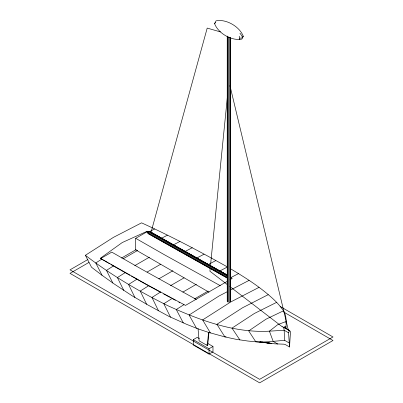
<?xml version="1.0" encoding="UTF-8"?>
<svg xmlns="http://www.w3.org/2000/svg" width="403" height="403" viewBox="0 0 403 403"><rect width="100%" height="100%" fill="white"/><g stroke="black" fill="none" stroke-linecap="round" stroke-linejoin="round"><path stroke-width="0.6" d="M285.964 328.692C286.165 321.911 287.037 314.118 281.904 308.638C278.06 303.338 273.269 298.819 268.262 294.638C256.56 284.639 243.442 276.513 230.274 268.615M198.014 328.41L199.122 340.832L207.273 345.537L208.568 332.51M207.273 345.537L207.681 345.3L208.976 332.274M210.235 268.101L209.923 271.224L227.378 284.634M210.421 266.227L227.504 95.723M271.919 343.482L259.9 341.986L274.856 343.84L283.657 344.172L285.128 344.444L289.525 346.988L290.482 331.689L289.566 330.49L283.697 327.231L285.893 326.183M285.863 322.702L286.175 321.488L277.833 324.581L269.406 331.175C234.158 333.1 200.014 320.289 168.404 305.963C139.297 291.586 111.168 275.063 85.381 255.285L113.434 237.367L141.564 222.849C170.882 236.193 199.379 251.22 227.463 266.977L219.524 271.128M289.525 346.988L288.568 332.792L289.566 330.49M239.196 39.484L239.725 38.24L239.196 36.184M227.302 278.09L148.244 233.695L147.891 233.342L148.223 231.906L149.342 231.262L227.297 275.042M214.623 23.747L216.023 20.865C226.113 18.689 239.679 26.669 243.256 36.199L241.86 39.081C231.77 41.257 218.199 33.273 214.623 23.747L215.323 22.402M242.556 37.539L243.256 36.199M227.403 281.264L185.471 305.409L145.856 284.034L101.843 259.099L95.768 262.963L102.055 275.309L114.2 283.954L132.103 295.792L148.118 305.091L169.003 316.426L186.599 324.314L198.205 328.934L208.633 332.404L224.884 336.898L236.067 339.306L247.704 341.014L270.453 343.235L262.026 342.016L268.62 341.784L284.614 340.318L289.016 342.857M113.581 265.864L106.452 270.383L112.83 283.022M125.318 272.549L117.389 277.561L123.781 290.392M137.055 279.123L128.557 284.488L134.94 297.54M148.793 285.656L140.234 291.057L146.642 304.265M160.53 292.054L151.971 297.459L158.505 310.814M172.267 298.386L163.799 303.731L170.545 317.191M184.005 304.633L176.257 309.534L183.325 322.949M230.068 279.687L232.199 278.428L230.733 277.652L230.733 278.861M87.935 259.492L70.001 269.844L259.643 379.329L332.999 336.979L280.14 306.461M89.023 262.383L70.001 273.365L259.643 382.85L332.999 340.5L283.954 312.184M209.051 292.21L135.695 249.86L135.695 238.329L146.888 231.866L147.871 232.43M121.57 258.016L136.239 249.548M123.036 258.862L137.71 250.394M134.773 265.637L149.442 257.169M147.055 272.101L160.636 264.257M158.792 278.876L172.917 270.72M170.529 285.656L184.111 277.813M182.806 292.12L196.392 284.276M194.543 298.895L208.129 291.052M207.545 343.341L212.98 346.474L212.98 351.809L209.041 354.086L193.284 344.988L193.284 339.653L197.223 337.376L199.394 338.636M193.284 339.653L209.041 348.751L212.98 346.474M173.109 245.014L179.98 241.427M184.846 251.588L192.286 247.694M196.593 258.116L204.079 254.197M208.331 264.514L215.817 260.595M161.407 238.314L167.441 235.171M230.733 277.652L238.48 273.612M149.679 231.544L154.651 228.964M227.473 291.601L219.066 295.978L189.083 315.015L196.518 328.304M230.249 290.16L249.13 280.347M259.058 287.339L230.803 301.928L202.628 319.917L210.406 332.938M268.262 294.638L242.621 307.721L216.895 324.299L224.884 336.898L226.103 336.701M276.629 302.356L254.358 313.489L232.002 328.118L239.891 339.951M283.415 310.854L266.01 319.176L248.691 330.903L255.759 341.754L263.028 342.076M148.576 232.118L147.11 231.272L122.235 242.551L100.377 258.247L101.843 259.099M285.168 327.951L285.722 327.79L283.697 327.231M148.244 233.695L148.808 233.584M239.725 38.24L242.525 37.817L241.86 35.781L239.931 33.182M259.9 341.986L268.987 342.943L268.01 342.711M220.486 31.923L207.207 28.089L150.964 232.481L227.307 275.325M282.15 326.621L289.485 330.541M172.484 298.729L173.95 299.515M170.041 297.419L171.018 297.943M174.439 299.777L175.416 300.306M163.683 293.989L165.149 294.779M165.638 295.046L166.615 295.57M167.104 295.837L169.547 297.152M160.747 292.402L145.095 283.838M144.606 283.566L137.761 279.742M131.403 276.186L132.869 277.007M133.363 277.279L134.34 277.828M134.829 278.1L137.272 279.465M227.101 275.088L149.342 231.262M148.778 231.372L227.287 275.461M148.223 231.906L227.277 276.302M147.886 232.662L227.488 277.365M158.686 239.135L159.784 239.75M214.683 270.579L215.781 271.199M221.821 274.589L222.919 275.204M147.891 233.342L227.499 278.05M128.96 274.816L129.937 275.365M127.494 273.995L128.471 274.544M124.069 272.065L127.005 273.718M123.58 271.788L121.137 270.403M119.666 269.572L120.648 270.126M119.177 269.29L112.82 265.648M277.788 344.056L273.174 341.406L269.406 331.175L284.165 330.253L288.568 332.792M110.865 264.519L112.331 265.365M220.3 285.687L165.039 255.099L135.695 238.329M196.392 299.489L141.131 268.902L111.787 252.132L100.594 258.595L103.042 260.011M178.841 302.28L179.819 302.844M108.422 263.114L109.399 263.678M103.531 260.293L104.508 260.857M104.997 261.139L107.44 262.549M206.593 344.671L207.681 345.3M102.055 275.309L91.511 267.229L85.381 255.285M229.871 286.553L282.231 326.788M229.962 85.648L288.422 330.546M283.616 327.276L284.165 330.253L284.614 340.318M230.647 37.67L230.647 301.182M230.481 37.65L230.481 301.792M229.725 37.459L229.725 302.225M228.672 36.925L228.672 302.326M227.72 36.648L227.72 302.043M227.398 36.114L227.398 276.357M227.398 277.617L227.398 300.885M227.232 36.099L227.232 301.494M209.041 348.751L209.041 354.086M147.11 231.272L147.11 232.471"/></g></svg>
